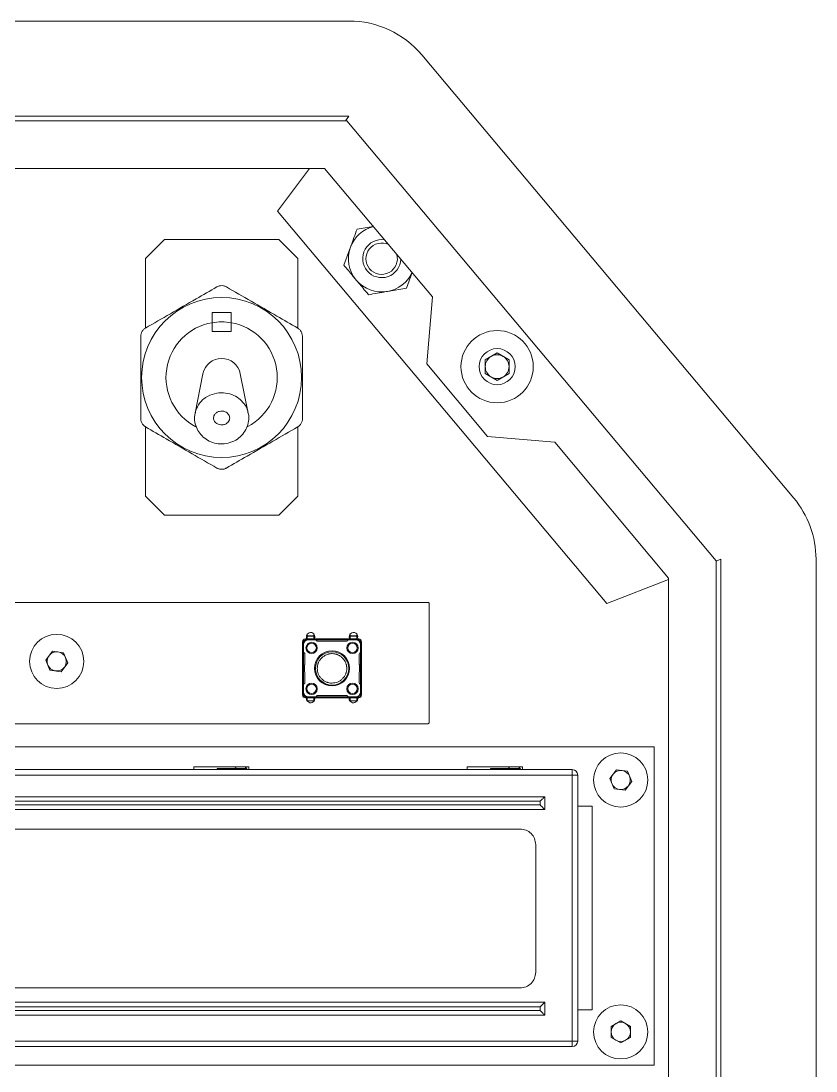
# Model space of a CAD drawing. Header units: millimetres. Extents: x -1 to 210, y -10 to 305.
# Drawn here: x 126.3 to 209.9, y 194.5 to 305 of the extents above; entities that cross this region are included whole.
import ezdxf

# ---------------------------------------------------------------- set-up
doc = ezdxf.new("R2010")
doc.units = ezdxf.units.MM

msp = doc.modelspace()

# ---------------------------------------------------------------- linework, layer by layer
at = {"color": 7, "linetype": 'Continuous', "lineweight": 15}
for p, q in [((48.04, 304.98), (160.82, 304.98)), ((168.48, 301.41), (207.59, 254.8)), ((48.04, 294.98), (160.82, 294.98)), ((160.82, 294.98), (160.44, 294.48)), ((160.59, 294.48), (48.26, 294.48)), ((199.43, 248.2), (160.59, 294.48)), ((158.26, 289.48), (50.6, 289.48)), ((156.68, 289.48), (153.29, 284.98)), ((169.61, 275.96), (158.26, 289.48)), ((187.93, 243.7), (153.29, 284.98)), ((161.67, 283.08), (163.38, 283.38)), ((141.43, 281.98), (139.43, 279.98)), ((153.43, 281.98), (141.43, 281.98)), ((155.43, 279.98), (153.43, 281.98)), ((160.28, 279.28), (160.98, 281.18)), ((139.43, 279.98), (139.43, 272.68)), ((155.43, 272.68), (155.43, 279.98)), ((167.46, 278.52), (166.86, 276.88)), ((166.86, 276.88), (164.87, 276.53)), ((168.99, 268.91), (169.61, 275.96)), ((148.43, 274.33), (146.43, 274.33)), ((146.43, 274.33), (146.43, 273.24)), ((148.43, 273.24), (148.43, 274.33)), ((146.43, 273.24), (146.43, 272.33)), ((148.43, 272.33), (148.43, 273.24)), ((146.43, 272.33), (148.43, 272.33)), ((175.15, 269.34), (176.4, 270.06)), ((176.4, 270.06), (177.65, 269.34)), ((175.4, 261.27), (168.99, 268.91)), ((175.15, 267.9), (175.15, 269.34)), ((177.65, 269.34), (177.65, 267.9)), ((145.47, 267.88), (144.63, 263.74)), ((150.23, 263.74), (149.39, 267.87)), ((176.4, 267.18), (175.15, 267.9)), ((177.65, 267.9), (176.4, 267.18)), ((139.43, 262.28), (139.43, 254.98)), ((155.43, 254.98), (155.43, 262.28)), ((182.45, 260.66), (175.4, 261.27)), ((194.43, 246.38), (182.45, 260.66)), ((139.43, 254.98), (141.43, 252.98)), ((153.43, 252.98), (155.43, 254.98)), ((141.43, 252.98), (153.43, 252.98)), ((199.43, 248.17), (199.93, 248.37)), ((199.43, 182.81), (199.43, 248.2)), ((199.93, 248.37), (199.93, 182.31)), ((209.93, 181.97), (209.93, 248.37)), ((194.43, 184.63), (194.43, 246.38)), ((187.93, 243.7), (194.43, 246.23)), ((39.14, 243.81), (169.14, 243.81)), ((169.27, 243.69), (169.27, 231.19)), ((156.24, 239.88), (156.24, 239.98)), ((161.84, 239.98), (156.24, 239.98)), ((156.24, 239.88), (156.54, 239.88)), ((156.44, 240.49), (156.44, 240.29)), ((156.44, 240.29), (157.14, 240.29)), ((156.44, 240.28), (156.44, 240.29)), ((156.44, 240.28), (157.14, 240.28)), ((156.44, 239.98), (156.44, 240.28)), ((156.54, 239.88), (157.28, 239.88)), ((157.14, 240.49), (157.14, 240.29)), ((157.14, 240.29), (157.14, 240.28)), ((157.14, 239.98), (157.14, 240.28)), ((160.8, 239.88), (157.28, 239.88)), ((157.54, 239.73), (160.54, 239.73)), ((160.8, 239.88), (161.54, 239.88)), ((160.94, 240.29), (160.94, 240.49)), ((161.64, 240.29), (160.94, 240.29)), ((160.94, 240.28), (160.94, 240.29)), ((161.64, 240.28), (160.94, 240.28)), ((160.94, 240.28), (160.94, 239.98)), ((161.54, 239.88), (161.84, 239.88)), ((161.64, 240.49), (161.64, 240.29)), ((161.64, 240.29), (161.64, 240.28)), ((161.64, 240.28), (161.64, 239.98)), ((161.84, 239.98), (161.84, 239.88)), ((128.93, 237.76), (129.64, 238.68)), ((129.64, 238.68), (130.8, 238.53)), ((155.94, 239.68), (155.94, 234.08)), ((156.04, 239.68), (155.94, 239.68)), ((156.04, 239.38), (156.04, 239.68)), ((156.04, 238.64), (156.04, 239.38)), ((156.04, 235.12), (156.04, 238.64)), ((162.04, 239.68), (162.04, 239.38)), ((162.14, 239.68), (162.04, 239.68)), ((162.04, 239.38), (162.04, 238.64)), ((162.04, 238.64), (162.04, 235.12)), ((162.14, 234.08), (162.14, 239.68)), ((129.38, 236.68), (128.93, 237.76)), ((130.8, 238.53), (131.24, 237.45)), ((156.19, 237.33), (156.19, 238.38)), ((161.89, 238.38), (161.89, 237.33)), ((130.54, 236.53), (129.38, 236.68)), ((131.24, 237.45), (130.54, 236.53)), ((156.16, 236.5), (156.16, 237.26)), ((156.19, 235.38), (156.19, 236.43)), ((161.89, 236.43), (161.89, 235.38)), ((161.91, 237.26), (161.91, 236.5)), ((156.04, 234.38), (156.04, 235.12)), ((156.04, 234.08), (156.04, 234.38)), ((162.04, 235.12), (162.04, 234.38)), ((162.04, 234.38), (162.04, 234.08)), ((155.94, 234.08), (156.04, 234.08)), ((156.24, 233.78), (156.24, 233.88)), ((156.54, 233.88), (156.24, 233.88)), ((156.24, 233.78), (161.84, 233.78)), ((156.34, 233.71), (156.34, 233.78)), ((156.44, 233.78), (156.44, 233.48)), ((157.14, 233.48), (156.44, 233.48)), ((156.44, 233.48), (156.44, 233.47)), ((157.14, 233.47), (156.44, 233.47)), ((156.44, 233.47), (156.44, 233.42)), ((157.28, 233.88), (156.54, 233.88)), ((157.14, 233.48), (157.14, 233.78)), ((157.14, 233.48), (157.14, 233.47)), ((157.14, 233.47), (157.14, 233.42)), ((157.28, 233.88), (160.8, 233.88)), ((160.54, 234.03), (157.54, 234.03)), ((161.54, 233.88), (160.8, 233.88)), ((160.84, 233.71), (160.84, 233.78)), ((160.94, 233.48), (160.94, 233.78)), ((160.94, 233.48), (161.64, 233.48)), ((160.94, 233.47), (160.94, 233.48)), ((160.94, 233.47), (161.64, 233.47)), ((160.94, 233.42), (160.94, 233.47)), ((161.54, 233.88), (161.84, 233.88)), ((161.64, 233.48), (161.64, 233.78)), ((161.64, 233.48), (161.64, 233.47)), ((161.64, 233.47), (161.64, 233.42)), ((161.84, 233.78), (161.84, 233.88)), ((162.04, 234.08), (162.14, 234.08)), ((169.14, 231.06), (39.14, 231.06)), ((192.9, 228.64), (14.43, 228.64)), ((192.9, 195.14), (192.9, 228.64)), ((150.3, 226.53), (144.51, 226.53)), ((144.51, 226.53), (144.51, 226.23)), ((149.05, 226.53), (148.75, 226.35)), ((150.02, 226.35), (149.92, 226.53)), ((150.12, 226.23), (149.94, 226.53)), ((150.3, 226.23), (150.3, 226.53)), ((173.26, 226.53), (173.26, 226.23)), ((179.05, 226.53), (173.26, 226.53)), ((177.8, 226.53), (177.5, 226.35)), ((178.78, 226.35), (178.67, 226.53)), ((178.88, 226.23), (178.69, 226.53)), ((179.05, 226.23), (179.05, 226.53)), ((24.46, 226.23), (184.3, 226.23)), ((24.46, 225.66), (184.3, 225.66)), ((146.96, 226.23), (146.96, 226.35)), ((146.96, 226.23), (146.96, 226.35)), ((146.96, 226.35), (150.02, 226.35)), ((150.02, 226.35), (150.02, 226.23)), ((175.71, 226.23), (175.71, 226.35)), ((175.71, 226.35), (178.78, 226.35)), ((175.71, 226.23), (175.71, 226.35)), ((178.78, 226.35), (178.78, 226.23)), ((184.3, 225.66), (184.3, 226.23)), ((184.3, 225.66), (184.3, 197.67)), ((184.88, 225.66), (184.3, 225.66)), ((184.88, 225.66), (184.88, 197.67)), ((188.25, 225.29), (188.96, 226.22)), ((188.96, 226.22), (190.11, 226.07)), ((190.11, 226.07), (190.56, 224.99)), ((188.69, 224.22), (188.25, 225.29)), ((190.56, 224.99), (189.85, 224.06)), ((181.4, 223.37), (27.49, 223.37)), ((181.4, 222.03), (181.4, 223.37)), ((189.85, 224.06), (188.69, 224.22)), ((27.49, 222.03), (181.4, 222.03)), ((180.92, 222.9), (27.96, 222.9)), ((27.96, 222.51), (180.92, 222.51)), ((180.92, 222.51), (180.92, 222.9)), ((184.88, 222.37), (186.4, 222.37)), ((186.4, 222.37), (186.4, 200.96)), ((178.82, 219.98), (30.07, 219.98)), ((180.46, 204.91), (180.46, 218.34)), ((30.07, 203.27), (178.82, 203.27)), ((181.4, 201.75), (27.49, 201.75)), ((180.92, 201.28), (27.96, 201.28)), ((180.92, 200.88), (180.92, 201.28)), ((181.4, 200.41), (181.4, 201.75)), ((27.49, 200.41), (181.4, 200.41)), ((27.96, 200.88), (180.92, 200.88)), ((186.4, 200.96), (184.88, 200.96)), ((188.39, 199.22), (189.4, 199.81)), ((188.39, 198.06), (188.39, 199.22)), ((189.4, 199.81), (190.41, 199.22)), ((190.41, 199.22), (190.41, 198.06)), ((189.4, 197.48), (188.39, 198.06)), ((190.41, 198.06), (189.4, 197.48)), ((184.3, 197.67), (24.46, 197.67)), ((184.3, 197.1), (24.46, 197.1)), ((184.3, 197.1), (184.3, 197.67)), ((184.3, 197.67), (184.88, 197.67)), ((14.43, 195.14), (192.9, 195.14))]:
    msp.add_line(p, q, dxfattribs=at)
at = {"color": 7, "linetype": 'Continuous', "lineweight": 15, "flags": 128}
for points in [[(156.4, 239.98), (156.37, 240.03), (156.34, 240.21)], [(160.9, 239.98), (160.87, 240.03), (160.84, 240.21)]]:
    msp.add_lwpolyline(points, dxfattribs=at)
at = {"color": 7, "linetype": 'Continuous', "lineweight": 15}
for centre, radius in [((147.43, 267.48), 8.41), ((176.4, 268.62), 3.8), ((176.4, 268.62), 1.9), ((130.09, 237.61), 2.85), ((156.89, 239.03), 0.6), ((156.89, 239.03), 0.5), ((159.04, 236.88), 1.85), ((159.04, 236.88), 1.75), ((161.19, 239.03), 0.6), ((161.19, 239.03), 0.5), ((156.89, 234.73), 0.6), ((161.19, 234.73), 0.6), ((156.89, 234.73), 0.5), ((161.19, 234.73), 0.5), ((189.4, 225.14), 2.85), ((189.4, 198.64), 2.85)]:
    msp.add_circle(centre, radius, dxfattribs=at)
for centre, radius, start, end in [((160.82, 294.98), 10, 40, 90), ((164.26, 279.98), 3.5, 104.4887, 160), ((164.26, 279.98), 2, 81.0877, 358.9123), ((164.26, 279.98), 3.5, 160, 220), ((164.26, 279.98), 1.65, 63.9949, 16.0051), ((164.26, 279.98), 3.5, 280, 335.5113), ((164.26, 279.98), 3.5, 220, 280), ((147.43, 267.48), 5.85, 99.8425, 242.3535), ((147.43, 267.48), 5.85, 80.1575, 99.8425), ((147.43, 267.48), 5.85, 297.9869, 80.1575), ((176.4, 268.62), 1.25, 120, 180), ((176.4, 268.62), 1.25, 60, 120), ((176.4, 268.62), 1.25, 0, 60), ((147.43, 267.48), 2, 11.3701, 168.8012), ((176.4, 268.62), 1.25, 180, 240), ((176.4, 268.62), 1.25, 300, 0), ((176.4, 268.62), 1.25, 240, 300), ((199.93, 248.37), 10, 0, 40), ((169.14, 243.69), 0.126, 359.698, 90.3015), ((156.24, 239.68), 0.3, 90, 180), ((156.54, 239.38), 0.5, 90, 180), ((156.24, 239.68), 0.2, 90, 180), ((156.79, 240.21), 0.45, 330.006, 180), ((157.28, 239.73), 0.15, 30, 90), ((157.54, 239.88), 0.15, 210, 270), ((160.54, 239.88), 0.15, 270, 330), ((160.8, 239.73), 0.15, 90, 150), ((161.29, 240.21), 0.45, 330.006, 180), ((161.54, 239.38), 0.5, 0, 90), ((161.84, 239.68), 0.3, 0, 90), ((161.84, 239.68), 0.2, 0, 90), ((130.09, 237.61), 1.01, 82.5227, 142.5227), ((130.09, 237.61), 1.01, 22.5227, 82.5227), ((156.19, 238.64), 0.15, 180, 240), ((161.89, 238.64), 0.15, 300, 0), ((130.09, 237.61), 1.01, 142.5227, 202.5227), ((130.09, 237.61), 1.01, 322.5227, 22.5227), ((156.04, 238.38), 0.15, 0, 60), ((162.04, 238.38), 0.15, 120, 180), ((130.09, 237.61), 1.01, 202.5227, 262.5227), ((130.09, 237.61), 1.01, 262.5227, 322.5227), ((156.09, 237.33), 0.1, 318.5904, 0), ((156.09, 236.43), 0.1, 0, 41.4096), ((161.99, 237.33), 0.1, 180, 221.4096), ((161.99, 236.43), 0.1, 138.5904, 180), ((156.04, 235.38), 0.15, 300, 0), ((162.04, 235.38), 0.15, 180, 240), ((156.19, 235.12), 0.15, 120, 180), ((156.54, 234.38), 0.5, 180, 270), ((161.54, 234.38), 0.5, 270, 0), ((161.89, 235.12), 0.15, 0, 60), ((156.24, 234.08), 0.3, 180, 270), ((156.24, 234.08), 0.2, 180, 270), ((156.79, 233.71), 0.45, 180, 9.5994), ((157.28, 234.03), 0.15, 270, 330), ((157.54, 233.88), 0.15, 90, 150), ((160.54, 233.88), 0.15, 30, 90), ((160.8, 234.03), 0.15, 210, 270), ((161.29, 233.71), 0.45, 180, 9.5994), ((161.84, 234.08), 0.2, 270, 0), ((161.84, 234.08), 0.3, 270, 0), ((169.14, 231.19), 0.126, 269.6987, 0.3018), ((184.3, 225.66), 0.574, 0, 90), ((189.4, 225.14), 1.01, 142.5227, 202.5227), ((189.4, 225.14), 1.01, 82.5227, 142.5227), ((189.4, 225.14), 1.01, 22.5227, 82.5227), ((189.4, 225.14), 1.01, 322.5227, 22.5227), ((189.4, 225.14), 1.01, 202.5227, 262.5227), ((189.4, 225.14), 1.01, 262.5227, 322.5227), ((189.4, 198.64), 1.01, 120, 180), ((189.4, 198.64), 1.01, 60, 120), ((189.4, 198.64), 1.01, 0, 60), ((189.4, 198.64), 1.01, 180, 240), ((189.4, 198.64), 1.01, 240, 300), ((189.4, 198.64), 1.01, 300, 0), ((184.3, 197.67), 0.574, 270, 0)]:
    msp.add_arc(centre, radius, start, end, dxfattribs=at)
for points, knots in [([(160.98, 281.18), (160.99, 281.22), (161.23, 281.86), (161.45, 282.49), (161.67, 283.08)], [0, 0, 0, 0, 0.070175, 1, 1, 1, 1]), ([(161.58, 277.73), (161.47, 277.87), (161.03, 278.4), (160.6, 278.91), (160.28, 279.28)], [0, 0, 0, 0, 0.268633, 1, 1, 1, 1]), ([(162.88, 276.18), (162.77, 276.31), (162.35, 276.82), (161.91, 277.34), (161.58, 277.73)], [0, 0, 0, 0, 0.25755, 1, 1, 1, 1]), ([(139.43, 272.68), (140.29, 273.18), (142.05, 274.19), (144.59, 275.66), (146.2, 276.59), (146.93, 277.01)], [0, 0, 0, 0, 0.348909, 0.707029, 1, 1, 1, 1]), ([(147.93, 277.01), (147.83, 277.05), (147.65, 277.14), (147.33, 277.15), (147.08, 277.09), (146.96, 277.02), (146.93, 277.01)], [0, 0, 0, 0, 0.298465, 0.597313, 0.889443, 1, 1, 1, 1]), ([(147.93, 277.01), (148.79, 276.51), (150.55, 275.49), (153.09, 274.03), (154.7, 273.1), (155.43, 272.68)], [0, 0, 0, 0, 0.348909, 0.707029, 1, 1, 1, 1]), ([(164.87, 276.53), (164.83, 276.53), (164.15, 276.41), (163.49, 276.29), (162.88, 276.18)], [0, 0, 0, 0, 0.070173, 1, 1, 1, 1]), ([(139.43, 272.68), (139.34, 272.62), (139.17, 272.5), (139, 272.23), (138.93, 271.99), (138.93, 271.85), (138.93, 271.81)], [0, 0, 0, 0, 0.29847, 0.597318, 0.889445, 1, 1, 1, 1]), ([(138.93, 263.15), (138.93, 263.37), (138.93, 264.58), (138.93, 266.87), (138.93, 269.57), (138.93, 271.21), (138.93, 271.81)], [0, 0, 0, 0, 0.076591, 0.427385, 0.788397, 1, 1, 1, 1]), ([(155.93, 271.81), (155.92, 271.91), (155.9, 272.12), (155.75, 272.4), (155.58, 272.58), (155.46, 272.66), (155.43, 272.68)], [0, 0, 0, 0, 0.298465, 0.597311, 0.889445, 1, 1, 1, 1]), ([(155.93, 271.81), (155.93, 271.21), (155.93, 269.6), (155.93, 266.9), (155.93, 264.61), (155.93, 263.37), (155.93, 263.15)], [0, 0, 0, 0, 0.211602, 0.562104, 0.923409, 1, 1, 1, 1]), ([(144.65, 263.8), (144.74, 264.08), (144.93, 264.64), (145.4, 265.12), (145.97, 265.53), (146.64, 265.82), (147.61, 265.91), (148.5, 265.72), (149.26, 265.31), (149.83, 264.72), (150.16, 264.17), (150.19, 263.83), (150.19, 263.77)], [0, 0, 0, 0, 0.116524, 0.240955, 0.261955, 0.397541, 0.523903, 0.641929, 0.752863, 0.85942, 0.973659, 1, 1, 1, 1]), ([(138.93, 263.15), (138.94, 263.05), (138.96, 262.84), (139.11, 262.56), (139.28, 262.38), (139.4, 262.3), (139.43, 262.28)], [0, 0, 0, 0, 0.298465, 0.597312, 0.889439, 1, 1, 1, 1]), ([(144.67, 263.8), (144.63, 263.66), (144.53, 263.27), (144.62, 262.6), (144.9, 261.9), (145.35, 261.31), (145.95, 260.85), (146.68, 260.55), (147.49, 260.45), (148.33, 260.59), (149.09, 260.95), (149.68, 261.5), (150.09, 262.15), (150.28, 262.87), (150.31, 263.44), (150.22, 263.72), (150.2, 263.77)], [0, 0, 0, 0, 0.042612, 0.123111, 0.197712, 0.271159, 0.34625, 0.424754, 0.506618, 0.59177, 0.680025, 0.757761, 0.833777, 0.90914, 0.984814, 1, 1, 1, 1]), ([(148.25, 263.04), (148.26, 263.09), (148.29, 263.21), (148.26, 263.4), (148.17, 263.6), (148.01, 263.76), (147.78, 263.9), (147.49, 263.96), (147.17, 263.93), (146.88, 263.79), (146.68, 263.59), (146.58, 263.35), (146.57, 263.14), (146.63, 262.94), (146.75, 262.76), (146.94, 262.61), (147.21, 262.5), (147.51, 262.48), (147.83, 262.56), (148.07, 262.73), (148.2, 262.91), (148.24, 263.01), (148.25, 263.04)], [0, 0, 0, 0, 0.031289, 0.07422, 0.115227, 0.160752, 0.213494, 0.273394, 0.338273, 0.404225, 0.466222, 0.509995, 0.553913, 0.594691, 0.632157, 0.684411, 0.740616, 0.802873, 0.868115, 0.932328, 0.981568, 1, 1, 1, 1]), ([(155.43, 262.28), (155.51, 262.34), (155.68, 262.46), (155.85, 262.73), (155.92, 262.97), (155.93, 263.11), (155.93, 263.15)], [0, 0, 0, 0, 0.298469, 0.597318, 0.889445, 1, 1, 1, 1]), ([(146.93, 257.95), (146.06, 258.45), (144.31, 259.47), (141.77, 260.93), (140.15, 261.87), (139.43, 262.28)], [0, 0, 0, 0, 0.348909, 0.707029, 1, 1, 1, 1]), ([(155.43, 262.28), (154.56, 261.78), (152.81, 260.77), (150.27, 259.3), (148.65, 258.37), (147.93, 257.95)], [0, 0, 0, 0, 0.3489092, 0.7070297, 1, 1, 1, 1]), ([(146.93, 257.95), (147.02, 257.91), (147.21, 257.82), (147.53, 257.81), (147.77, 257.87), (147.9, 257.94), (147.93, 257.95)], [0, 0, 0, 0, 0.2984684, 0.5973149, 0.8894432, 1, 1, 1, 1]), ([(157.49, 236.88), (157.49, 236.98), (157.5, 237.12), (157.54, 237.29), (157.57, 237.37), (157.58, 237.41), (157.59, 237.43), (157.59, 237.44), (157.6, 237.45), (157.6, 237.45), (157.6, 237.45), (157.6, 237.45), (157.6, 237.45), (157.6, 237.45), (157.6, 237.45), (157.6, 237.45), (157.6, 237.45), (157.6, 237.46), (157.63, 237.56), (157.71, 237.69), (157.82, 237.84), (157.88, 237.91), (157.91, 237.94), (157.93, 237.96), (157.93, 237.97), (157.94, 237.97), (157.94, 237.97), (157.94, 237.98), (157.94, 237.98), (157.94, 237.98), (157.94, 237.98), (157.94, 237.98), (157.94, 237.98), (157.94, 237.98), (157.95, 237.98), (158.11, 238.11), (158.32, 238.28), (158.58, 238.36), (158.66, 238.38), (158.71, 238.39), (158.73, 238.4), (158.74, 238.4), (158.74, 238.4), (158.75, 238.4), (158.75, 238.4), (158.75, 238.4), (158.75, 238.4), (158.75, 238.4), (158.75, 238.4), (158.75, 238.4), (158.75, 238.4), (158.75, 238.4), (158.76, 238.41), (158.81, 238.41), (158.91, 238.43), (158.99, 238.43), (159.04, 238.43)], [0, 0, 0, 0, 0.120235, 0.180263, 0.210282, 0.225293, 0.232797, 0.236548, 0.238424, 0.239362, 0.239831, 0.240065, 0.240184, 0.24024, 0.24027, 0.240286, 0.240293, 0.2403, 0.247087, 0.370512, 0.435583, 0.468125, 0.484396, 0.492532, 0.4966, 0.498634, 0.49965, 0.500157, 0.500413, 0.50054, 0.500604, 0.500635, 0.500651, 0.500658, 0.500666, 0.508366, 0.759574, 0.819645, 0.849687, 0.864709, 0.87222, 0.875976, 0.877854, 0.878793, 0.879263, 0.879497, 0.879614, 0.879673, 0.879702, 0.879717, 0.879725, 0.879733, 0.881689, 0.897033, 0.939592, 1, 1, 1, 1]), ([(159.04, 238.43), (159.14, 238.43), (159.28, 238.42), (159.45, 238.38), (159.53, 238.35), (159.57, 238.34), (159.59, 238.33), (159.6, 238.33), (159.6, 238.32), (159.61, 238.32), (159.61, 238.32), (159.61, 238.32), (159.61, 238.32), (159.61, 238.32), (159.61, 238.32), (159.61, 238.32), (159.61, 238.32), (159.61, 238.32), (159.71, 238.28), (159.85, 238.21), (160, 238.1), (160.07, 238.04), (160.1, 238.01), (160.12, 237.99), (160.13, 237.98), (160.13, 237.98), (160.13, 237.98), (160.13, 237.98), (160.13, 237.98), (160.13, 237.98), (160.13, 237.98), (160.13, 237.98), (160.13, 237.98), (160.13, 237.98), (160.14, 237.97), (160.28, 237.82), (160.43, 237.6), (160.52, 237.34), (160.54, 237.25), (160.55, 237.21), (160.56, 237.19), (160.56, 237.18), (160.56, 237.18), (160.56, 237.17), (160.56, 237.17), (160.56, 237.17), (160.56, 237.17), (160.56, 237.17), (160.56, 237.17), (160.56, 237.17), (160.56, 237.17), (160.56, 237.17), (160.56, 237.16), (160.57, 237.11), (160.58, 237.01), (160.59, 236.93), (160.59, 236.88)], [0, 0, 0, 0, 0.120235, 0.180264, 0.210284, 0.225292, 0.232797, 0.236549, 0.238425, 0.239363, 0.239832, 0.240066, 0.240183, 0.240242, 0.240271, 0.240286, 0.240294, 0.240302, 0.247089, 0.370512, 0.435584, 0.468127, 0.484398, 0.492534, 0.496602, 0.498633, 0.499651, 0.500159, 0.500414, 0.50054, 0.500604, 0.500635, 0.500652, 0.50066, 0.500669, 0.508368, 0.759576, 0.819647, 0.849688, 0.86471, 0.872221, 0.875976, 0.877855, 0.878796, 0.879264, 0.879499, 0.879618, 0.879674, 0.879705, 0.879718, 0.879727, 0.879733, 0.881691, 0.897035, 0.939592, 1, 1, 1, 1]), ([(159.04, 235.33), (158.94, 235.34), (158.81, 235.34), (158.65, 235.38), (158.57, 235.4), (158.52, 235.42), (158.5, 235.43), (158.48, 235.43), (158.48, 235.44), (158.47, 235.44), (158.47, 235.44), (158.47, 235.44), (158.47, 235.44), (158.47, 235.44), (158.47, 235.44), (158.47, 235.44), (158.47, 235.44), (158.47, 235.44), (158.46, 235.44), (158.36, 235.47), (158.18, 235.58), (157.93, 235.78), (157.73, 236.02), (157.54, 236.38), (157.51, 236.69), (157.49, 236.88)], [0, 0, 0, 0, 0.120788, 0.164887, 0.198717, 0.218576, 0.229241, 0.234757, 0.237562, 0.238976, 0.239685, 0.240041, 0.240218, 0.240307, 0.240351, 0.240374, 0.240385, 0.240391, 0.240397, 0.244736, 0.371292, 0.500636, 0.63152, 0.760863, 1, 1, 1, 1]), ([(160.59, 236.88), (160.58, 236.78), (160.58, 236.65), (160.54, 236.49), (160.52, 236.42), (160.5, 236.37), (160.49, 236.34), (160.49, 236.32), (160.48, 236.32), (160.48, 236.31), (160.48, 236.31), (160.48, 236.31), (160.48, 236.31), (160.48, 236.31), (160.48, 236.31), (160.48, 236.31), (160.48, 236.31), (160.48, 236.31), (160.48, 236.31), (160.44, 236.21), (160.34, 236.02), (160.14, 235.78), (159.9, 235.58), (159.53, 235.38), (159.23, 235.35), (159.04, 235.33)], [0, 0, 0, 0, 0.120787, 0.164889, 0.198718, 0.218578, 0.229241, 0.234757, 0.237564, 0.238976, 0.239685, 0.240042, 0.24022, 0.240309, 0.240352, 0.240375, 0.240385, 0.240392, 0.240398, 0.244731, 0.371292, 0.500637, 0.63152, 0.760864, 1, 1, 1, 1]), ([(181.4, 223.37), (181.37, 223.35), (181.31, 223.29), (181.15, 223.13), (181.01, 222.99), (180.92, 222.9)], [0, 0, 0, 0, 0.216998, 0.47349, 1, 1, 1, 1]), ([(181.4, 222.03), (181.37, 222.06), (181.31, 222.12), (181.15, 222.28), (181.01, 222.41), (180.92, 222.51)], [0, 0, 0, 0, 0.2169913, 0.4734874, 1, 1, 1, 1]), ([(180.46, 218.34), (180.43, 218.56), (180.38, 218.99), (180, 219.53), (179.46, 219.91), (179.03, 219.96), (178.82, 219.98)], [0, 0, 0, 0, 0.25, 0.5, 0.75, 1, 1, 1, 1]), ([(178.82, 203.27), (179.03, 203.29), (179.46, 203.34), (180, 203.72), (180.38, 204.26), (180.43, 204.69), (180.46, 204.91)], [0, 0, 0, 0, 0.25, 0.499999, 0.75, 1, 1, 1, 1]), ([(181.4, 201.75), (181.37, 201.73), (181.31, 201.66), (181.15, 201.51), (181.01, 201.37), (180.92, 201.28)], [0, 0, 0, 0, 0.216994, 0.473491, 1, 1, 1, 1]), ([(180.92, 200.88), (181.01, 200.79), (181.15, 200.66), (181.31, 200.5), (181.37, 200.44), (181.4, 200.41)], [0, 0, 0, 0, 0.5265095, 0.7830232, 1, 1, 1, 1])]:
    msp.add_open_spline(points, degree=3, knots=knots, dxfattribs=at)

doc.saveas('drawing.dxf')
